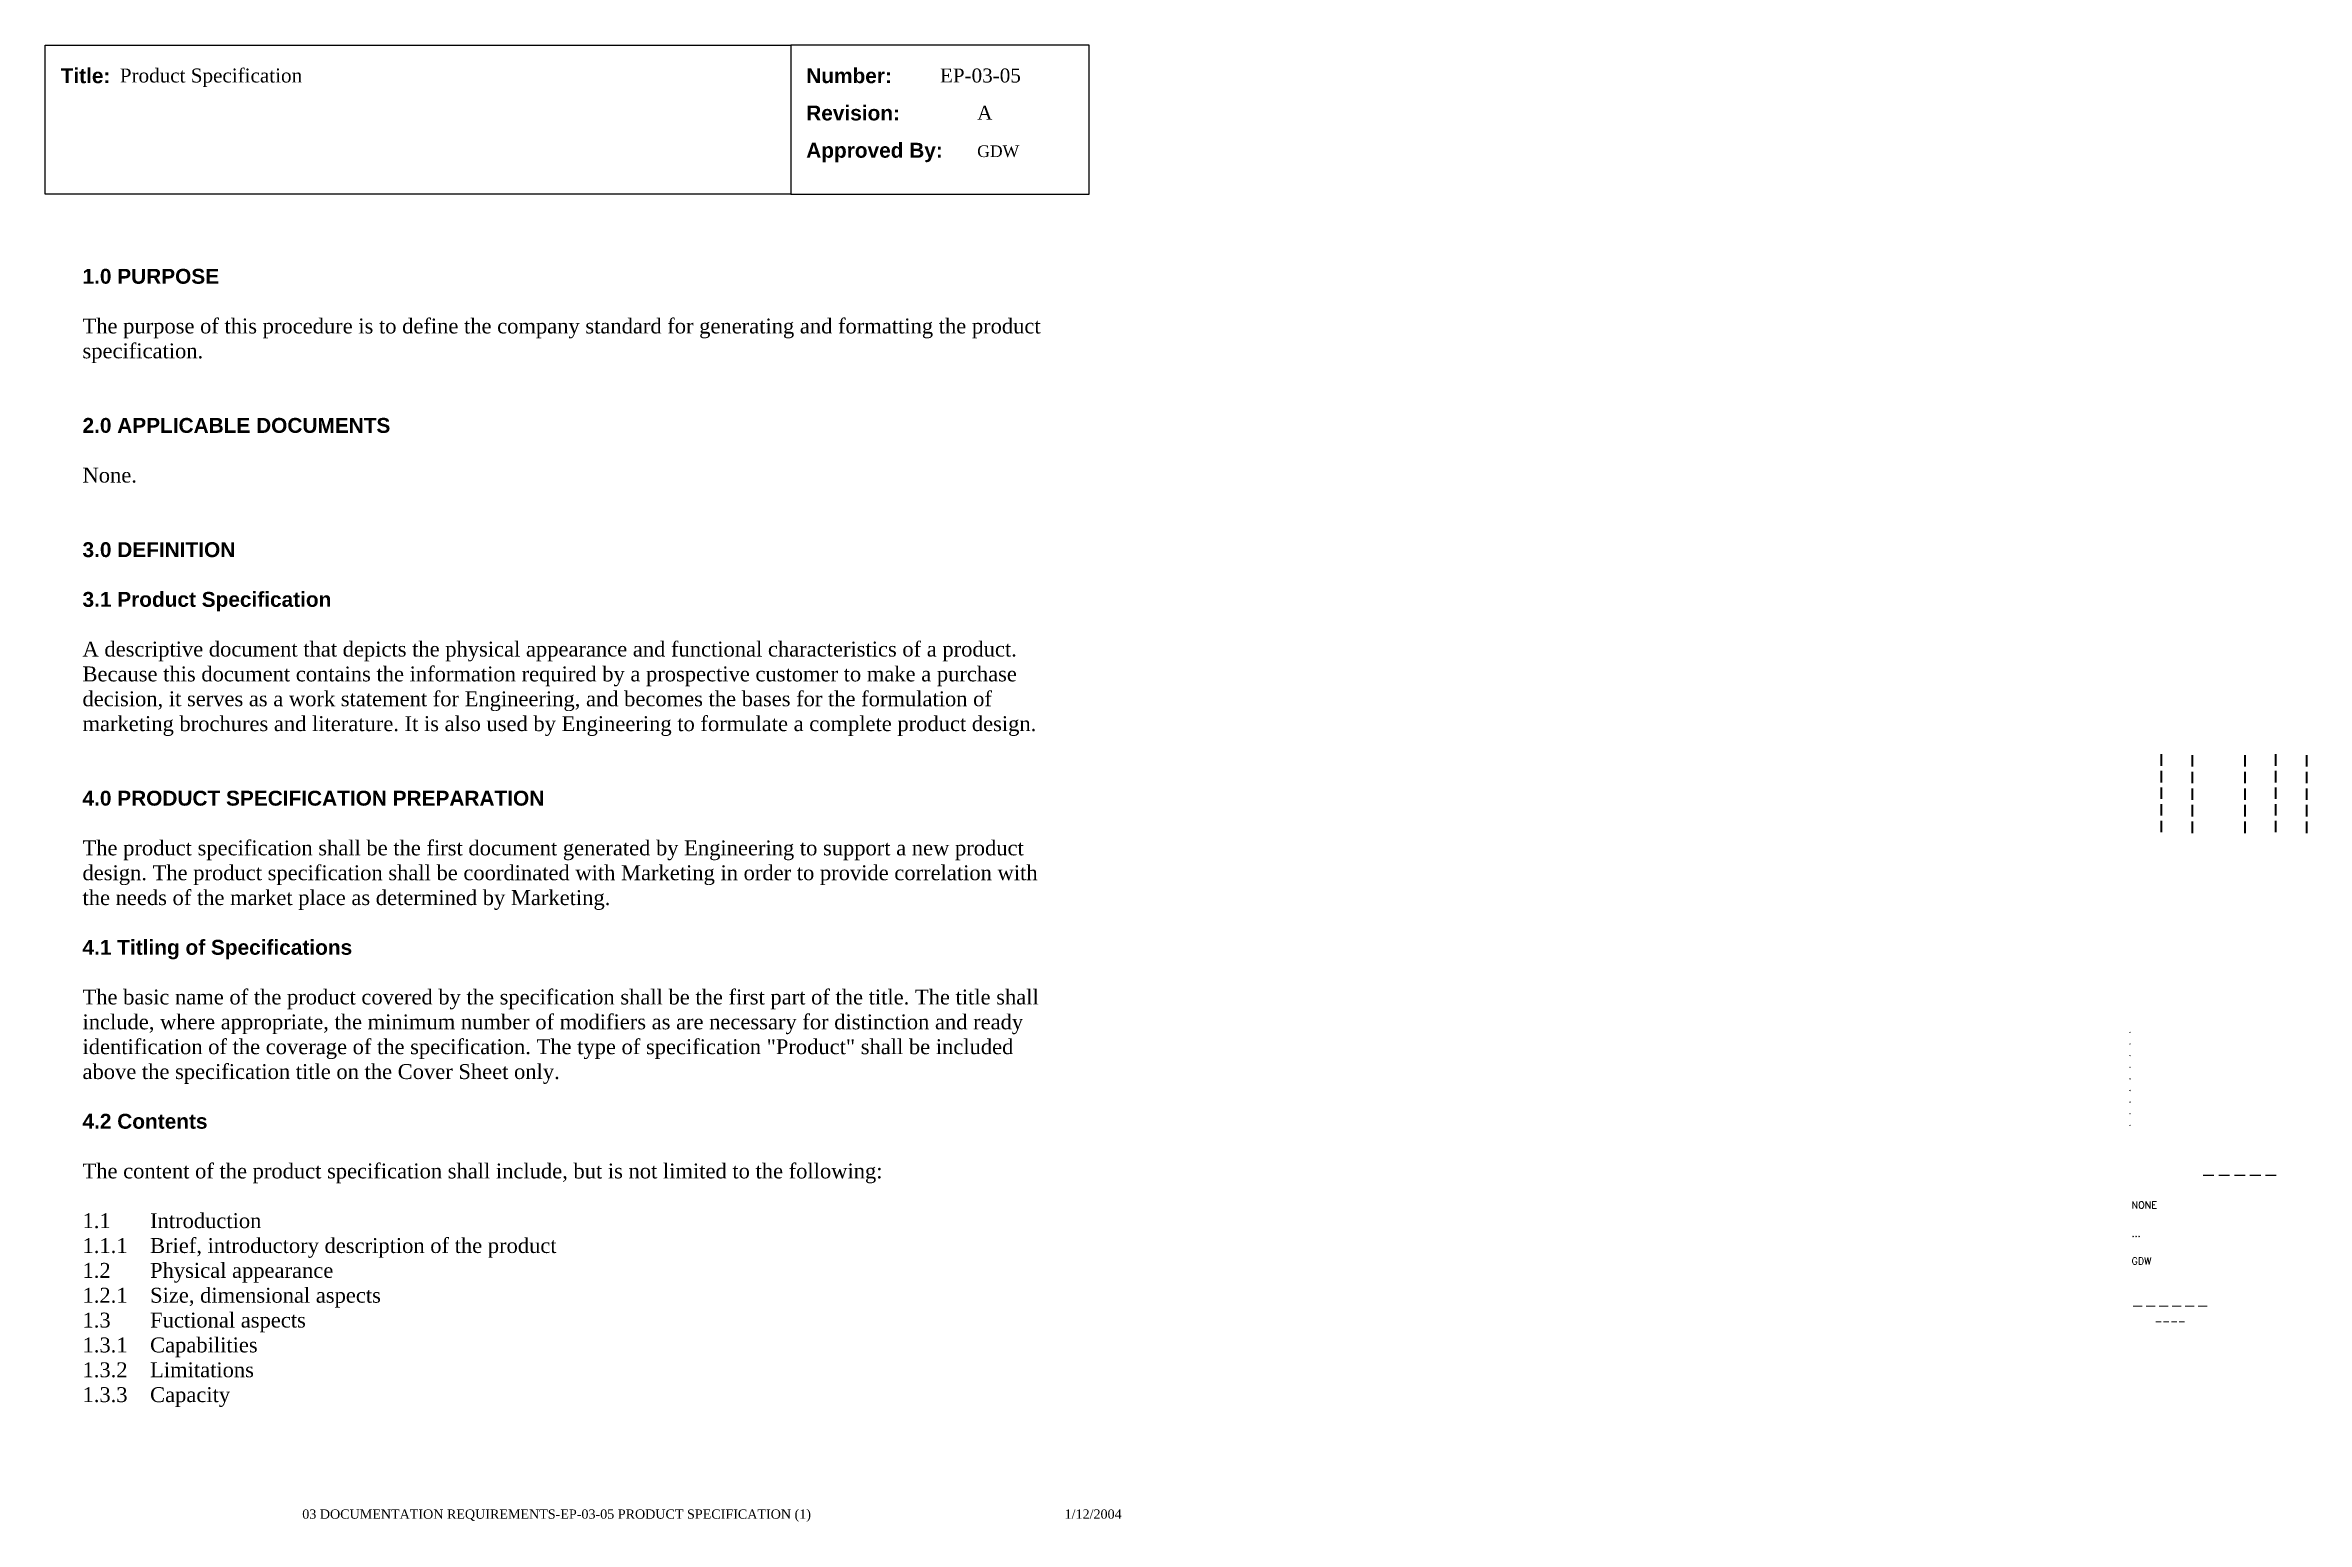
# Paper-space layout 'EP-03-05 Product Specification (1)' of a CAD drawing. Header units: inches. Extents: x 1 to 31.3, y 0.2 to 20.
import ezdxf
from ezdxf.enums import TextEntityAlignment as Align

# ---------------------------------------------------------------- set-up
doc = ezdxf.new("R2010")
doc.units = ezdxf.units.IN
doc.header["$MEASUREMENT"] = 0
doc.layers.add('TitleBlock_Attributes', color=40, linetype='Continuous', plot=False)
doc.layers.add('TitleBlock_Atts_Print', color=1, linetype='Continuous')
doc.styles.get("Standard").update_dxf_attribs({"font": 'simplex.shx'})
doc.styles.add('style1', font='TIMES.TTF')
doc.styles.add('styleAtt', font='TIMES.TTF')
doc.styles.add('TBBIGTEXT', font='complex.shx')

# ---------------------------------------------------------------- blocks, each defined once
blk = doc.blocks.new('Test1')
at = {"layer": 'TitleBlock_Attributes', "style": 'TBBIGTEXT', "width": 0.8}
for tag, p, height in [('SideLine1', (29.492, 9.408), 0.25), ('SideLine2', (29.906, 9.396), 0.25), ('SideLine3', (30.612, 9.396), 0.25), ('SideLine4', (31.026, 9.408), 0.25), ('SideLine5', (31.44, 9.396), 0.25), ('File-Layout', (28.803, 3.641), 0.125)]:
    blk.add_attdef(tag, p, '', height=height, rotation=90, dxfattribs=at)
at = {"layer": 'TitleBlock_Attributes'}
for tag, p, height in [('REV1', (28.947, 6.754), 0.0625), ('REV2', (28.947, 6.598), 0.0625), ('REV3', (28.947, 6.442), 0.0625), ('REV4', (28.947, 6.286), 0.0625), ('REV5', (28.947, 6.13), 0.0625), ('REV6', (28.947, 5.974), 0.0625), ('REV7', (28.947, 5.818), 0.0625), ('REV8', (28.947, 5.662), 0.0625), ('REV9', (28.947, 5.506), 0.0625), ('SCALE', (28.983, 4.394), 0.0938), ('INCHARGE', (28.983, 4.016), 0.0938), ('DRW', (28.983, 3.641), 0.0938)]:
    blk.add_attdef(tag, p, '', height=height, dxfattribs=at)
at = {"layer": 'TitleBlock_Attributes', "style": 'TBBIGTEXT'}
for tag, height, p in [('PROJNUM', 0.188, (30.434, 4.761)), ('DWG_NUM', 0.156, (31.168, 4.127)), ('CUSTOMER', 0.156, (29.501, 3.017)), ('LOCATION', 0.0938, (29.501, 2.835)), ('DESC_1', 0.188, (29.501, 2.412)), ('DESC_2', 0.188, (29.501, 2.1)), ('DESC_3', 0.188, (29.501, 1.787))]:
    blk.add_attdef(tag, text='', height=height, dxfattribs=at).set_placement(p, align=Align.CENTER)
at = {"layer": 'TitleBlock_Attributes'}
blk.add_attdef('DRW_DATE', text='', height=0.0938, dxfattribs=at).set_placement((31.149, 3.648), align=Align.CENTER)

psp = doc.layouts.new('EP-03-05 Product Specification (1)')

# ---------------------------------------------------------------- linework, layer by layer
for points in [[(1, 20), (11, 20), (11, 18), (1, 18)], [(11, 18), (15, 18), (15, 20), (11, 20)]]:
    psp.add_lwpolyline(points, close=True)

# ---------------------------------------------------------------- block references
ref = psp.add_blockref('Test1', (0, 0))
ref.add_attrib('CUSTOMER', '------', dxfattribs={"layer": 'TitleBlock_Attributes', "height": 0.1562, "style": 'TBBIGTEXT'}).set_placement((29.501, 3.017), align=Align.CENTER)
ref.add_attrib('LOCATION', '----', dxfattribs={"layer": 'TitleBlock_Attributes', "height": 0.0938, "style": 'TBBIGTEXT'}).set_placement((29.501, 2.835), align=Align.CENTER)
ref.add_attrib('DESC_1', 'Product Specification', (2, 19.5), dxfattribs={"layer": 'TitleBlock_Atts_Print', "height": 0.1875, "style": 'styleAtt'})
ref.add_attrib('DESC_2', 'EP-03-05', (13, 19.5), dxfattribs={"layer": 'TitleBlock_Atts_Print', "height": 0.1875, "style": 'styleAtt'})
ref.add_attrib('DESC_3', 'A', (13.5, 19), dxfattribs={"layer": 'TitleBlock_Atts_Print', "height": 0.188, "style": 'styleAtt'})
ref.add_attrib('PROJNUM', '-----', dxfattribs={"layer": 'TitleBlock_Attributes', "height": 0.1875, "style": 'TBBIGTEXT'}).set_placement((30.434, 4.761), align=Align.CENTER)
ref.add_attrib('DWG_NUM', 'GDW', (13.5, 18.5), dxfattribs={"layer": 'TitleBlock_Atts_Print', "height": 0.1562, "style": 'styleAtt'})
ref.add_attrib('DRW_DATE', '1/12/2004', dxfattribs={"layer": 'TitleBlock_Atts_Print', "height": 0.125, "style": 'styleAtt'}).set_placement((15.055, 0.232), align=Align.CENTER)
ref.add_attrib('DRW', 'GDW', (28.983, 3.641), dxfattribs={"layer": 'TitleBlock_Attributes', "height": 0.0938})
ref.add_attrib('INCHARGE', '...', (28.983, 4.016), dxfattribs={"layer": 'TitleBlock_Attributes', "height": 0.0938})
ref.add_attrib('SCALE', 'NONE', (28.983, 4.394), dxfattribs={"layer": 'TitleBlock_Attributes', "height": 0.0938})
ref.add_attrib('REV1', '.', (28.947, 6.754), dxfattribs={"layer": 'TitleBlock_Attributes', "height": 0.0625})
ref.add_attrib('REV2', '.', (28.947, 6.598), dxfattribs={"layer": 'TitleBlock_Attributes', "height": 0.0625})
ref.add_attrib('REV3', '.', (28.947, 6.442), dxfattribs={"layer": 'TitleBlock_Attributes', "height": 0.0625})
ref.add_attrib('REV4', '.', (28.947, 6.286), dxfattribs={"layer": 'TitleBlock_Attributes', "height": 0.0625})
ref.add_attrib('REV5', '.', (28.947, 6.13), dxfattribs={"layer": 'TitleBlock_Attributes', "height": 0.0625})
ref.add_attrib('REV6', '.', (28.947, 5.974), dxfattribs={"layer": 'TitleBlock_Attributes', "height": 0.0625})
ref.add_attrib('REV7', '.', (28.947, 5.818), dxfattribs={"layer": 'TitleBlock_Attributes', "height": 0.0625})
ref.add_attrib('REV8', '.', (28.947, 5.662), dxfattribs={"layer": 'TitleBlock_Attributes', "height": 0.0625})
ref.add_attrib('REV9', '.', (28.947, 5.506), dxfattribs={"layer": 'TitleBlock_Attributes', "height": 0.0625})
ref.add_attrib('SideLine1', '-----', (29.492, 9.408), dxfattribs={"layer": 'TitleBlock_Attributes', "height": 0.25, "rotation": 90, "style": 'TBBIGTEXT', "width": 0.8})
ref.add_attrib('SideLine2', '-----', (29.906, 9.396), dxfattribs={"layer": 'TitleBlock_Attributes', "height": 0.25, "rotation": 90, "style": 'TBBIGTEXT', "width": 0.8})
ref.add_attrib('SideLine3', '-----', (30.612, 9.396), dxfattribs={"layer": 'TitleBlock_Attributes', "height": 0.25, "rotation": 90, "style": 'TBBIGTEXT', "width": 0.8})
ref.add_attrib('SideLine4', '-----', (31.026, 9.408), dxfattribs={"layer": 'TitleBlock_Attributes', "height": 0.25, "rotation": 90, "style": 'TBBIGTEXT', "width": 0.8})
ref.add_attrib('SideLine5', '-----', (31.44, 9.396), dxfattribs={"layer": 'TitleBlock_Attributes', "height": 0.25, "rotation": 90, "style": 'TBBIGTEXT', "width": 0.8})
ref.add_attrib('File-Layout', '03 DOCUMENTATION REQUIREMENTS-EP-03-05 PRODUCT SPECIFICATION (1)', dxfattribs={"layer": 'TitleBlock_Atts_Print', "height": 0.125, "style": 'styleAtt'}).set_placement((7.859, 0.232), align=Align.CENTER)

# ---------------------------------------------------------------- texts
at = {"color": 5, "char_height": 0.2, "width": 2, "attachment_point": 1, "line_spacing_factor": 1.5, "style": 'style1'}
for s, insert in [('{\\fArial|b1|i0|c0|p34;Title:}', (1.207, 19.691)), ('{\\fArial|b1|i0|c0|p34;Number:\\PRevision:\\PApproved By:}', (11.207, 19.691))]:
    psp.add_mtext(s, dxfattribs=dict(at, insert=insert))
at = {"color": 5, "insert": (1.5, 17), "char_height": 0.2, "width": 13, "attachment_point": 1, "style": 'style1'}
psp.add_mtext('{\\fArial|b1|i0|c0|p34;1.0 PURPOSE\\P\\P}The purpose of this procedure is to define the company standard for generating and formatting the product specification.\\P\\P\\P{\\fArial|b1|i0|c0|p34;2.0 APPLICABLE DOCUMENTS\\P\\P}None.\\P\\P\\P{\\fArial|b1|i0|c0|p34;3.0 DEFINITION\\P\\P3.1 Product Specification\\P\\P}A descriptive document that depicts the physical appearance and functional characteristics of a product. Because this document contains the information required by a prospective customer to make a purchase decision, it serves as a work statement for Engineering, and becomes the bases for the formulation of marketing brochures and literature. It is also used by Engineering to formulate a complete product design.\\P\\P\\P{\\fArial|b1|i0|c0|p34;4.0 PRODUCT SPECIFICATION PREPARATION\\P\\P}The product specification shall be the first document generated by Engineering to support a new product design. The product specification shall be coordinated with Marketing in order to provide correlation with the needs of the market place as determined by Marketing.\\P\\P{\\fArial|b1|i0|c0|p34;4.1 Titling of Specifications\\P\\P}The basic name of the product covered by the specification shall be the first part of the title. The title shall include, where appropriate, the minimum number of modifiers as are necessary for distinction and ready identification of the coverage of the specification. The type of specification "Product" shall be included above the specification title on the Cover Sheet only.\\P\\P{\\fArial|b1|i0|c0|p34;4.2 Contents\\P\\P}The content of the product specification shall include, but is not limited to the following:\\P\\P1.1       Introduction\\P1.1.1    Brief, introductory description of the product\\P1.2       Physical appearance\\P1.2.1    Size, dimensional aspects\\P1.3       Fuctional aspects\\P1.3.1    Capabilities\\P1.3.2    Limitations\\P1.3.3    Capacity', dxfattribs=at)

doc.saveas('drawing.dxf')
